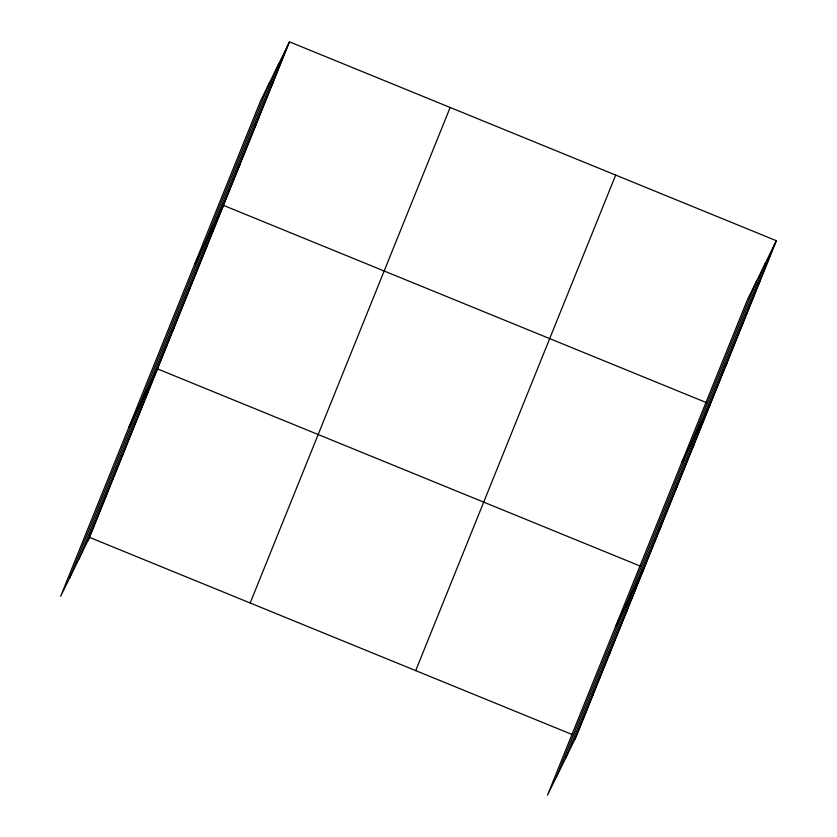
<?xml version="1.0" encoding="UTF-8"?>
<svg xmlns="http://www.w3.org/2000/svg" width="837" height="837" viewBox="0 0 837 837"><rect width="100%" height="100%" fill="white"/><g stroke="black" fill="none" stroke-linecap="round" stroke-linejoin="round"><path stroke-width="1.26" d="M69.607 578.011L269.587 82.476M78.835 559.179L278.815 63.643M87.791 540.89L287.771 45.365M289.497 41.85L260.631 100.764L60.651 596.289L89.517 537.375L289.497 41.85L776.349 240.711L576.369 736.236L547.503 795.15L747.483 299.625L776.349 240.711M250.169 603.006L450.16 107.471M415.707 670.615L615.687 175.09M556.459 776.872L756.439 281.347M565.686 758.04L765.667 262.515M574.642 739.762L774.623 244.226M271.272 86.253L272.998 82.727M254.772 127.13L256.499 123.614M238.273 168.007L239.999 164.491M194.644 264.283L223.5 205.379L706.805 402.785M205.274 249.771L207.001 246.256M188.785 290.648L190.501 287.133M172.286 331.536L174.002 328.02M128.647 427.812L157.502 368.897L640.818 566.314M138.785 414.535L140.511 411.019M121.783 456.657L123.51 453.141M104.792 498.779L106.508 495.253M758.123 285.114L759.85 281.598M741.624 325.991L743.35 322.475M725.124 366.878L726.851 363.352M681.496 463.143L710.351 404.24M692.126 448.632L693.852 445.117M675.637 489.519L677.353 485.994M659.137 530.396L660.853 526.881M615.498 626.672L644.354 567.758M625.637 613.395L627.363 609.88M608.635 655.517L610.361 652.002M591.644 697.639L593.36 694.124M89.517 537.375L571.64 734.311"/></g></svg>
